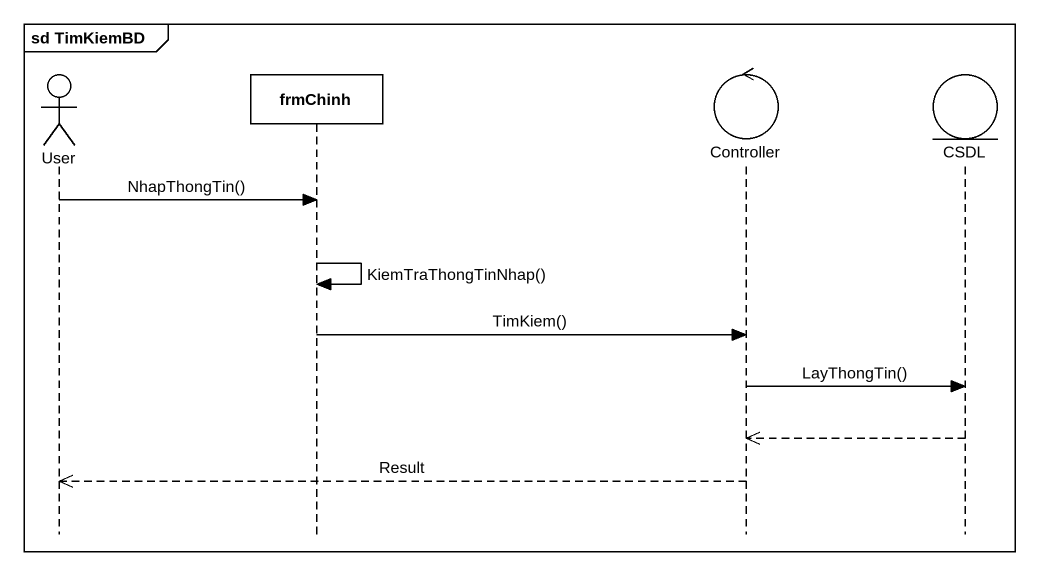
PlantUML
@startuml
mainframe sd TimKiemBD
hide footbox
actor User
participant frmChinh
control Controller
entity CSDL

User -> frmChinh : NhapThongTin()
frmChinh -> frmChinh : KiemTraThongTinNhap()
frmChinh -> Controller : TimKiem()
Controller -> CSDL : LayThongTin()
CSDL -->> Controller
Controller -->> User : Result
@enduml
